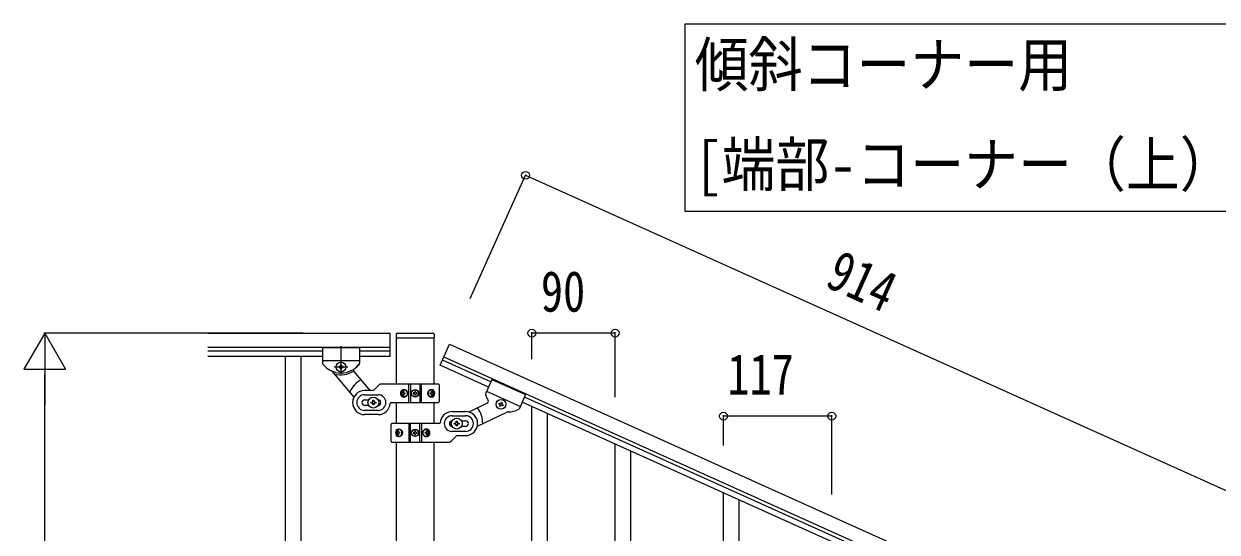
# Model space of a CAD drawing. Units: millimetres, scale not verified. Extents: x -4143 to 4140, y -2900 to 2898.
# Drawn here: x 2182 to 3471, y -807 to -258 of the extents above; entities that cross this region are included whole.
import ezdxf
from ezdxf.enums import TextEntityAlignment as Align

# ---------------------------------------------------------------- set-up
doc = ezdxf.new("R2010")
doc.units = ezdxf.units.MM
doc.header["$LTSCALE"] = 10
doc.layers.add('0-3_YKK_A1', color=4, linetype='Continuous')
doc.layers.add('0-4_YKK_D', color=6, linetype='Continuous')
doc.styles.add('ＭＳ ゴシック', font='')
doc.styles.get('ＭＳ ゴシック').set_extended_font_data('MS Gothic')

msp = doc.modelspace()

# ---------------------------------------------------------------- linework, layer by layer
at = {"layer": '0-3_YKK_A1'}
for p, q in [((2381.03, -592.46), (2577.89, -592.46)), ((2577.89, -617.46), (2577.89, -592.46)), ((2585.39, -592.5), (2624.39, -592.5)), ((2584.39, -593.5), (2584.39, -597)), ((2584.64, -647.7), (2584.64, -597.5)), ((2584.89, -597.5), (2624.89, -597.5)), ((2625.14, -597.5), (2625.14, -647.7)), ((2625.39, -593.5), (2625.39, -597)), ((2631.82, -627.17), (2642.05, -604.43)), ((2642.05, -604.43), (3475.53, -979.54)), ((2381.03, -607.46), (2577.89, -607.46)), ((2381.03, -611.46), (2504.89, -611.46)), ((2381.03, -617.46), (2504.89, -617.46)), ((2464.39, -617.46), (2464.39, -1477.46)), ((2481.39, -617.46), (2481.39, -1477.46)), ((2504.89, -608.46), (2504.89, -624.78)), ((2544.89, -608.46), (2504.89, -608.46)), ((2504.89, -608.46), (2504.89, -624.78)), ((2544.89, -608.46), (2504.89, -608.46)), ((2524.89, -636.26), (2524.89, -606.69)), ((2544.89, -608.46), (2544.89, -624.8)), ((2544.89, -608.46), (2544.89, -624.78)), ((2544.89, -611.46), (2577.89, -611.46)), ((2544.89, -617.46), (2577.89, -617.46)), ((2635.9, -618.11), (3469.38, -993.22)), ((2544.89, -622.46), (2504.89, -622.46)), ((2544.89, -622.46), (2504.89, -622.46)), ((2517.59, -628.96), (2532.19, -628.96)), ((2523.45, -628.48), (2522.49, -628.48)), ((2524.89, -636.26), (2524.89, -621.66)), ((2526.33, -629.44), (2527.29, -629.44)), ((2684.09, -650.69), (2631.82, -627.17)), ((2686.55, -645.22), (2634.28, -621.7)), ((2515.31, -633.78), (2538.73, -661.7)), ((2538.86, -633.85), (2556.12, -654.42)), ((2687.78, -642.48), (2681.08, -657.38)), ((2687.78, -642.48), (2724.26, -658.9)), ((2558.65, -654.46), (2550.39, -654.46)), ((2560.77, -653.58), (2566.01, -648.34)), ((2629.89, -647.46), (2568.13, -647.46)), ((2590.83, -657.02), (2590.37, -657.02)), ((2591.76, -655.25), (2592.53, -655.25)), ((2593.13, -657.02), (2593.89, -657.02)), ((2597.94, -667.46), (2597.94, -647.46)), ((2599.89, -647.46), (2599.89, -667.46)), ((2603.66, -657.05), (2602.84, -657.05)), ((2609.89, -647.46), (2609.89, -667.46)), ((2611.83, -667.46), (2611.83, -647.46)), ((2621.58, -657.02), (2622.21, -657.02)), ((2622.6, -655.25), (2623.22, -655.25)), ((2624.4, -657.02), (2624.08, -657.02)), ((2630.89, -648.46), (2630.89, -666.46)), ((2682.03, -655.25), (2718.51, -671.67)), ((2550.39, -658.96), (2564.89, -658.96)), ((2550.39, -664.46), (2554.81, -664.46)), ((2558.39, -667.96), (2557.39, -667.96)), ((2561.39, -666.96), (2562.39, -666.96)), ((2578.85, -667.46), (2629.89, -667.46)), ((2584.64, -690.13), (2584.64, -667.46)), ((2590.83, -657.9), (2590.37, -657.9)), ((2592.53, -659.66), (2591.76, -659.66)), ((2593.13, -657.9), (2593.89, -657.9)), ((2606.12, -657.87), (2606.94, -657.87)), ((2621.58, -657.9), (2622.21, -657.9)), ((2623.22, -659.66), (2622.6, -659.66)), ((2624.4, -657.9), (2624.08, -657.9)), ((2625.14, -667.46), (2625.14, -690.13)), ((2682.85, -668.11), (2663.07, -677.66)), ((2696.09, -669.23), (2695.22, -668.84)), ((2699.12, -669.54), (2699.99, -669.93)), ((2724.26, -658.9), (2717.56, -673.78)), ((3369.52, -959.25), (2720.53, -667.17)), ((3371.99, -953.77), (2723, -661.7)), ((2554.81, -670.46), (2550.39, -670.46)), ((2564.89, -675.96), (2550.39, -675.96)), ((2564.89, -680.46), (2550.39, -680.46)), ((2644.89, -677.13), (2659.39, -677.13)), ((2644.89, -681.63), (2659.39, -681.63)), ((2704.36, -677.71), (2671.98, -693.34)), ((2730.89, -1527.96), (2730.89, -671.83)), ((2747.89, -1535.62), (2747.89, -679.48)), ((2578.89, -709.13), (2578.89, -691.13)), ((2630.92, -690.13), (2579.89, -690.13)), ((2597.94, -690.13), (2597.94, -710.13)), ((2599.89, -710.13), (2599.89, -690.13)), ((2609.89, -710.13), (2609.89, -690.13)), ((2611.83, -690.13), (2611.83, -710.13)), ((2648.39, -690.63), (2647.39, -690.63)), ((2651.39, -689.63), (2652.39, -689.63)), ((2654.97, -687.13), (2659.39, -687.13)), ((2659.39, -693.13), (2654.97, -693.13)), ((2585.37, -699.69), (2585.7, -699.69)), ((2585.37, -700.57), (2585.7, -700.57)), ((2586.56, -697.92), (2587.18, -697.92)), ((2587.18, -702.33), (2586.56, -702.33)), ((2588.19, -699.69), (2587.57, -699.69)), ((2588.19, -700.57), (2587.57, -700.57)), ((2603.66, -699.72), (2602.84, -699.72)), ((2606.12, -700.54), (2606.94, -700.54)), ((2616.65, -699.69), (2615.89, -699.69)), ((2616.65, -700.57), (2615.89, -700.57)), ((2617.25, -697.92), (2618.01, -697.92)), ((2618.01, -702.33), (2617.25, -702.33)), ((2618.94, -699.69), (2619.41, -699.69)), ((2618.94, -700.57), (2619.41, -700.57)), ((2649.01, -704.01), (2643.77, -709.25)), ((2659.39, -698.63), (2644.89, -698.63)), ((2651.13, -703.13), (2659.39, -703.13)), ((2579.89, -710.13), (2641.65, -710.13)), ((2584.64, -1469.76), (2584.64, -710.13)), ((2625.14, -710.13), (2625.14, -1468.96)), ((2820.89, -1050.74), (2820.89, -712.33)), ((2837.89, -1043.66), (2837.89, -719.98)), ((2937.89, -1013.66), (2937.89, -764.99)), ((2954.89, -980.75), (2954.89, -772.64))]:
    msp.add_line(p, q, dxfattribs=at)
msp.add_lwpolyline([(3681.15, -258.48), (3681.15, -461.03), (2896.59, -461.03), (2896.59, -258.48)], close=True, dxfattribs=at)
for points in [[(2522.49, -628.48), (2522.49, -629.44), (2523.45, -629.44)], [(2525.37, -627.52), (2525.37, -626.56), (2524.41, -626.56), (2524.41, -627.52)], [(2524.41, -630.4), (2524.41, -631.36), (2525.37, -631.36), (2525.37, -630.4)], [(2527.29, -629.44), (2527.29, -628.48), (2526.33, -628.48)], [(2591.65, -656.14), (2591.62, -656.31), (2591.57, -656.47), (2591.49, -656.63), (2591.38, -656.76), (2591.26, -656.87), (2591.13, -656.95), (2590.98, -657), (2590.83, -657.02)], [(2593.13, -657.02), (2592.98, -657), (2592.84, -656.95), (2592.71, -656.87), (2592.6, -656.76), (2592.51, -656.63), (2592.45, -656.47), (2592.42, -656.31), (2592.42, -656.14)], [(2602.84, -657.05), (2602.84, -657.87), (2603.66, -657.87)], [(2605.3, -656.23), (2605.3, -655.41), (2604.48, -655.41), (2604.48, -656.23)], [(2606.94, -657.87), (2606.94, -657.05), (2606.12, -657.05)], [(2622.75, -656.14), (2622.76, -656.31), (2622.75, -656.47), (2622.7, -656.63), (2622.63, -656.76), (2622.55, -656.87), (2622.44, -656.95), (2622.33, -657), (2622.21, -657.02)], [(2624.08, -657.02), (2623.96, -657), (2623.84, -656.95), (2623.72, -656.87), (2623.62, -656.76), (2623.54, -656.63), (2623.46, -656.47), (2623.41, -656.31), (2623.38, -656.14)], [(2557.39, -667.96), (2557.39, -666.96), (2558.39, -666.96)], [(2559.39, -665.96), (2559.39, -664.96), (2560.39, -664.96), (2560.39, -665.96)], [(2560.39, -668.96), (2560.39, -669.96), (2559.39, -669.96), (2559.39, -668.96)], [(2562.39, -666.96), (2562.39, -667.96), (2561.39, -667.96)], [(2590.83, -657.9), (2590.98, -657.92), (2591.13, -657.97), (2591.26, -658.05), (2591.38, -658.16), (2591.49, -658.29), (2591.57, -658.45), (2591.62, -658.61), (2591.65, -658.78)], [(2592.42, -658.78), (2592.42, -658.61), (2592.45, -658.45), (2592.51, -658.29), (2592.6, -658.16), (2592.71, -658.05), (2592.84, -657.97), (2592.98, -657.92), (2593.13, -657.9)], [(2604.48, -658.69), (2604.48, -659.51), (2605.3, -659.51), (2605.3, -658.69)], [(2622.21, -657.9), (2622.33, -657.92), (2622.44, -657.97), (2622.55, -658.05), (2622.63, -658.16), (2622.7, -658.29), (2622.75, -658.45), (2622.76, -658.61), (2622.75, -658.78)], [(2623.38, -658.78), (2623.41, -658.61), (2623.46, -658.45), (2623.54, -658.29), (2623.62, -658.16), (2623.72, -658.05), (2623.84, -657.97), (2623.96, -657.92), (2624.08, -657.9)], [(2695.22, -668.84), (2695.61, -667.96), (2696.49, -668.36)], [(2697.76, -667.87), (2698.15, -667), (2699.03, -667.39), (2698.63, -668.27)], [(2699.99, -669.93), (2699.6, -670.81), (2698.72, -670.41)], [(2697.45, -670.9), (2697.06, -671.77), (2696.18, -671.38), (2696.58, -670.5)], [(2647.39, -690.63), (2647.39, -689.63), (2648.39, -689.63)], [(2649.39, -688.63), (2649.39, -687.63), (2650.39, -687.63), (2650.39, -688.63)], [(2650.39, -691.63), (2650.39, -692.63), (2649.39, -692.63), (2649.39, -691.63)], [(2652.39, -689.63), (2652.39, -690.63), (2651.39, -690.63)], [(2586.4, -698.81), (2586.36, -698.98), (2586.31, -699.14), (2586.24, -699.3), (2586.15, -699.43), (2586.05, -699.54), (2585.94, -699.62), (2585.82, -699.67), (2585.7, -699.69)], [(2585.7, -700.57), (2585.82, -700.59), (2585.94, -700.64), (2586.05, -700.72), (2586.15, -700.83), (2586.24, -700.96), (2586.31, -701.11), (2586.36, -701.28), (2586.4, -701.45)], [(2587.57, -699.69), (2587.45, -699.67), (2587.33, -699.62), (2587.23, -699.54), (2587.14, -699.43), (2587.07, -699.3), (2587.03, -699.14), (2587.01, -698.98), (2587.02, -698.81)], [(2587.02, -701.45), (2587.01, -701.28), (2587.03, -701.11), (2587.07, -700.96), (2587.14, -700.83), (2587.23, -700.72), (2587.33, -700.64), (2587.45, -700.59), (2587.57, -700.57)], [(2602.84, -699.72), (2602.84, -700.54), (2603.66, -700.54)], [(2605.3, -698.9), (2605.3, -698.08), (2604.48, -698.08), (2604.48, -698.9)], [(2604.48, -701.36), (2604.48, -702.18), (2605.3, -702.18), (2605.3, -701.36)], [(2606.94, -700.54), (2606.94, -699.72), (2606.12, -699.72)], [(2617.36, -698.81), (2617.36, -698.98), (2617.33, -699.14), (2617.27, -699.3), (2617.18, -699.43), (2617.07, -699.54), (2616.94, -699.62), (2616.8, -699.67), (2616.65, -699.69)], [(2616.65, -700.57), (2616.8, -700.59), (2616.94, -700.64), (2617.07, -700.72), (2617.18, -700.83), (2617.27, -700.96), (2617.33, -701.11), (2617.36, -701.28), (2617.36, -701.45)], [(2618.94, -699.69), (2618.79, -699.67), (2618.65, -699.62), (2618.51, -699.54), (2618.39, -699.43), (2618.29, -699.3), (2618.21, -699.14), (2618.15, -698.98), (2618.12, -698.81)], [(2618.12, -701.45), (2618.15, -701.28), (2618.21, -701.11), (2618.29, -700.96), (2618.39, -700.83), (2618.51, -700.72), (2618.65, -700.64), (2618.79, -700.59), (2618.94, -700.57)]]:
    msp.add_lwpolyline(points, dxfattribs=at)
for centre, radius in [((2524.89, -628.96), 5.3), ((2604.89, -657.46), 4), ((2604.89, -657.46), 3.75), ((2559.89, -667.46), 5.9), ((2697.6, -669.39), 5.3), ((2649.89, -690.13), 5.9), ((2604.89, -700.13), 4), ((2604.89, -700.13), 3.75)]:
    msp.add_circle(centre, radius, dxfattribs=at)
for centre, radius, start, end in [((2585.39, -593.5), 1, 90, 180), ((2624.39, -593.5), 1, 0, 90), ((2584.89, -597), 0.5, 180, 270), ((2624.89, -597), 0.5, 270, 0), ((2506.89, -624.78), 2, 180, 218.49996), ((2506.89, -624.78), 2, 180, 218.49995), ((2524.89, -610.46), 25, 218.49996, 245.70849), ((2524.89, -610.46), 25, 218.49995, 321.50005), ((2523.45, -627.52), 0.96, 270, 0), ((2523.45, -630.4), 0.96, 0, 90), ((2526.33, -627.52), 0.96, 180, 270), ((2526.33, -630.4), 0.96, 90, 180), ((2540.4, -632.56), 2, 125.05508, 220), ((2524.89, -610.46), 25, 305.05508, 320.95374), ((2542.89, -624.8), 2, 315.06998, 0), ((2542.89, -624.78), 2, 321.50005, 0), ((2513.78, -635.07), 2, 40, 65.70849), ((2524.39, -610.46), 27, 255.63423, 301.73669), ((2559.89, -667.46), 28, 118.67181, 156.51477), ((2550.39, -667.46), 13, 90, 270), ((2558.65, -651.46), 3, 270, 315), ((2568.13, -650.46), 3, 90, 135), ((2603.66, -656.23), 0.82, 270, 0), ((2606.12, -656.23), 0.82, 180, 270), ((2629.89, -648.46), 1, 0, 90), ((2550.39, -667.46), 8.5, 90, 270), ((2550.39, -667.46), 3, 90, 270), ((2558.39, -665.96), 1, 270, 0), ((2558.39, -668.96), 1, 0, 90), ((2561.39, -665.96), 1, 180, 270), ((2561.39, -668.96), 1, 90, 180), ((2564.89, -667.46), 8.5, 270, 90), ((2564.89, -667.46), 3, 270, 90), ((2564.89, -667.46), 13, 270, 355.90396), ((2578.85, -668.46), 1, 90, 175.90396), ((2603.66, -658.69), 0.82, 0, 90), ((2606.12, -658.69), 0.82, 90, 180), ((2629.89, -666.46), 1, 270, 0), ((2682.9, -658.2), 2, 155.77, 200.70002), ((2705.2, -652.51), 25, 194.81626, 210.71492), ((2681.98, -666.31), 2, 295.77, 30.71492), ((2695.7, -670.11), 0.96, 335.77, 65.77), ((2696.88, -667.48), 0.96, 245.77, 335.77), ((2699.51, -668.66), 0.96, 155.77, 245.77), ((2644.89, -690.13), 13, 90, 175.90396), ((2644.89, -690.13), 8.5, 90, 270), ((2659.39, -690.13), 13, 270, 90), ((2659.39, -690.13), 8.5, 270, 90), ((2649.89, -690.13), 28, 359.25523, 37.09819), ((2698.33, -671.29), 0.96, 65.77, 155.77), ((2705.23, -679.51), 2, 90.06151, 115.77), ((2705.2, -652.51), 25, 270.06151, 297.27004), ((2715.74, -672.96), 2, 297.27004, 335.77), ((2579.89, -691.13), 1, 90, 180), ((2630.92, -689.13), 1, 270, 355.90396), ((2644.89, -690.13), 3, 90, 270), ((2648.39, -688.63), 1, 270, 0), ((2648.39, -691.63), 1, 0, 90), ((2651.39, -688.63), 1, 180, 270), ((2651.39, -691.63), 1, 90, 180), ((2659.39, -690.13), 3, 270, 90), ((2603.66, -698.9), 0.82, 270, 0), ((2603.66, -701.36), 0.82, 0, 90), ((2606.12, -698.9), 0.82, 180, 270), ((2606.12, -701.36), 0.82, 90, 180), ((2651.13, -706.13), 3, 90, 135), ((2579.89, -709.13), 1, 180, 270), ((2641.65, -707.13), 3, 270, 315)]:
    msp.add_arc(centre, radius, start, end, dxfattribs=at)
for centre, major_axis, ratio, start_param, end_param in [((2592.39, -657.46), (0, 4), 0.865, 0, 3.1415927), ((2593.97, -657.46), (0, -7.22), 0.499772, 4.6512338, 4.7735441), ((2595.2, -657.46), (0, -7.22), 0.499772, 4.4018361, 4.5279947), ((2592.39, -657.46), (-4.49, 0), 0.890869, 1.5707963, 4.712389), ((2595.96, -657.46), (0, -7.22), 0.499772, 4.4018361, 4.5279947), ((2593.3, -657.46), (0, -3.83), 0.866157, 6.2581902, 9.449773), ((2597.49, -657.46), (0, -7.22), 0.499772, 4.6512338, 4.7735441), ((2623.27, -657.46), (-5.06, 0), 0.790514, 4.712389, 7.8539816), ((2621.77, -657.46), (0, 3.83), 0.707107, 6.2398573, 9.468106), ((2616.49, -657.46), (0, 7.22), 0.707107, 4.6512338, 4.7735441), ((2617.74, -657.46), (0, 7.22), 0.707107, 4.8967832, 5.0229419), ((2622.57, -657.46), (0, 4), 0.7075, 3.2668505, 6.1579275), ((2618.36, -657.46), (0, 7.22), 0.707107, 4.8967832, 5.0229419), ((2623.27, -657.46), (0, 4), 0.7075, 3.1415927, 6.2831853), ((2619.31, -657.46), (0, 7.22), 0.707107, 4.6512338, 4.7735441), ((2595.2, -657.46), (0, -7.22), 0.499772, 4.8967832, 5.0229419), ((2595.96, -657.46), (0, -7.22), 0.499772, 4.8967832, 5.0229419), ((2617.74, -657.46), (0, 7.22), 0.707107, 4.4018361, 4.5279947), ((2618.36, -657.46), (0, 7.22), 0.707107, 4.4018361, 4.5279947), ((2586.5, -700.13), (0, -4), 0.7075, 3.1415927, 6.2831853), ((2587.21, -700.13), (0, -4), 0.7075, 3.2668505, 6.1579275), ((2590.47, -700.13), (0, -7.22), 0.707107, 4.6512338, 4.7735441), ((2591.41, -700.13), (0, -7.22), 0.707107, 4.4018361, 4.5279947), ((2591.41, -700.13), (0, -7.22), 0.707107, 4.8967832, 5.0229419), ((2586.5, -700.13), (5.06, 0), 0.790514, 4.712389, 7.8539816), ((2592.04, -700.13), (0, -7.22), 0.707107, 4.4018361, 4.5279947), ((2592.04, -700.13), (0, -7.22), 0.707107, 4.8967832, 5.0229419), ((2588.01, -700.13), (0, -3.83), 0.707107, 6.2398573, 9.468106), ((2593.28, -700.13), (0, -7.22), 0.707107, 4.6512338, 4.7735441), ((2617.39, -700.13), (4.49, 0), 0.890869, 1.5707963, 4.712389), ((2616.47, -700.13), (0, 3.83), 0.866157, 6.2581902, 9.449773), ((2612.29, -700.13), (0, 7.22), 0.499772, 4.6512338, 4.7735441), ((2613.81, -700.13), (0, 7.22), 0.499772, 4.8967832, 5.0229419), ((2613.81, -700.13), (0, 7.22), 0.499772, 4.4018361, 4.5279947), ((2617.39, -700.13), (0, -4), 0.865, 0, 3.1415927), ((2614.58, -700.13), (0, 7.22), 0.499772, 4.8967832, 5.0229419), ((2614.58, -700.13), (0, 7.22), 0.499772, 4.4018361, 4.5279947), ((2615.81, -700.13), (0, 7.22), 0.499772, 4.6512338, 4.7735441)]:
    msp.add_ellipse(centre, major_axis=major_axis, ratio=ratio, start_param=start_param, end_param=end_param, dxfattribs=at)
for centre, major_axis, ratio in [((2593.14, -657.46), (0, -3.83), 0.866157), ((2622, -657.46), (0, 3.83), 0.707107), ((2587.77, -700.13), (0, -3.83), 0.707107), ((2616.64, -700.13), (0, 3.83), 0.866157)]:
    msp.add_ellipse(centre, major_axis=major_axis, ratio=ratio, dxfattribs=at)
at = {"layer": '0-4_YKK_D'}
for p, q in [((2664.21, -555.19), (2724.56, -421.11)), ((2724.15, -422.02), (3557.63, -797.13)), ((2204.89, -592.5), (2182.39, -631.47)), ((2483.75, -592.5), (2203.89, -592.5)), ((2204.89, -592.5), (2227.39, -631.47)), ((2204.89, -592.5), (2204.89, -670.44)), ((2730.89, -620.75), (2730.89, -591.46)), ((2820.89, -592.46), (2730.89, -592.46)), ((2820.89, -661.49), (2820.89, -591.46)), ((2182.39, -631.47), (2227.39, -631.47)), ((2204.89, -1547.5), (2204.89, -637.5)), ((2937.89, -713.99), (2937.89, -681.12)), ((3054.89, -682.12), (2937.89, -682.12)), ((3054.89, -766.64), (3054.89, -681.12))]:
    msp.add_line(p, q, dxfattribs=at)
for centre in [(2724.15, -422.02), (2730.89, -592.46), (2820.89, -592.46), (2937.89, -682.12), (3054.89, -682.12)]:
    msp.add_circle(centre, 4.25, dxfattribs=at)

# ---------------------------------------------------------------- texts
at = {"layer": '0-3_YKK_A1', "style": 'ＭＳ ゴシック', "width": 0.9}
for s, p in [('傾斜コーナー用', (2906.82, -340.3)), ('[端部-コーナー（上）]', (2906.82, -448.09))]:
    msp.add_text(s, height=47.42, dxfattribs=at).set_placement(p, align=Align.BOTTOM_LEFT)
at = {"layer": '0-4_YKK_D', "style": 'ＭＳ ゴシック', "width": 0.8}
msp.add_text('914', height=43.99, rotation=335.77, dxfattribs=at).set_placement((3040.52, -553.44), align=Align.BOTTOM_LEFT)
for s, p in [('90', (2740.69, -582.46)), ('117', (2941.99, -672.12))]:
    msp.add_text(s, height=43.99, dxfattribs=at).set_placement(p, align=Align.BOTTOM_LEFT)

doc.saveas('drawing.dxf')
